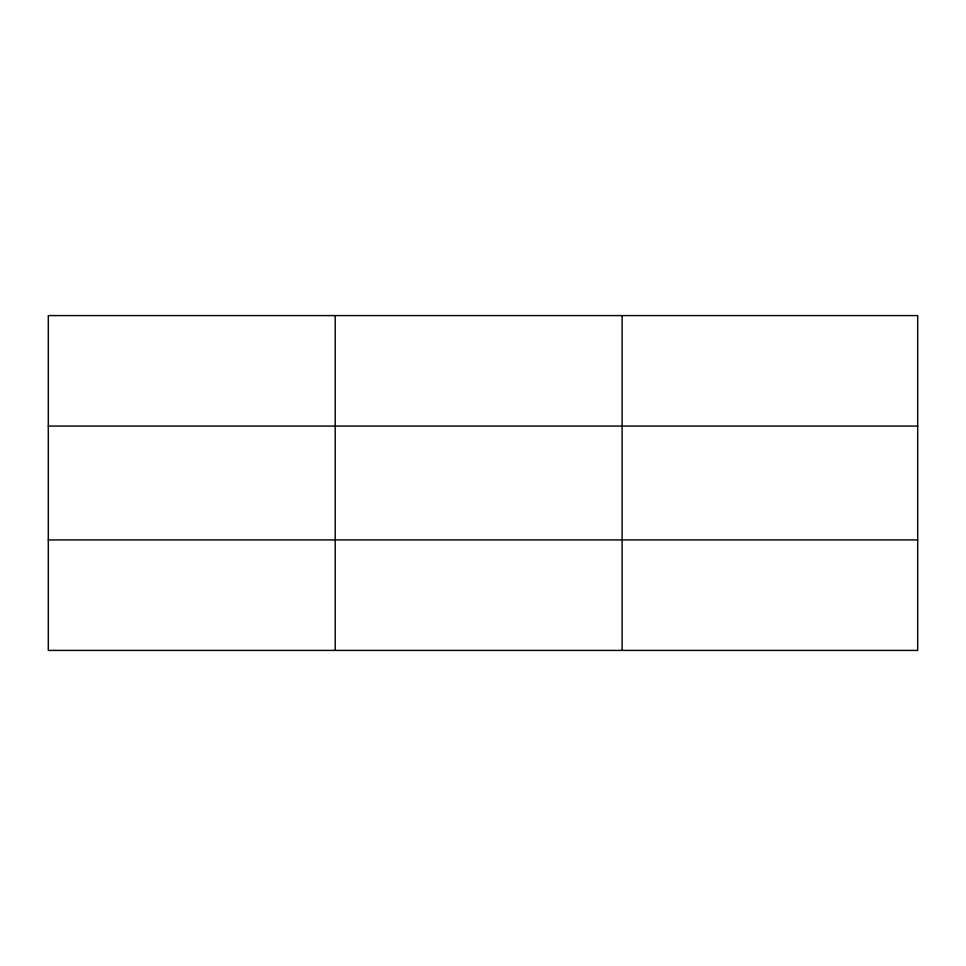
<?xml version="1.0" encoding="UTF-8"?>
<svg xmlns="http://www.w3.org/2000/svg" width="966" height="966" viewBox="0 0 966 966"><rect width="100%" height="100%" fill="white"/><g stroke="black" fill="none" stroke-linecap="round" stroke-linejoin="round"><path stroke-width="1.45" d="M335.202 315.58L335.202 650.42M622.104 315.58L622.104 650.42M917.7 426.078L917.7 315.58L48.3 315.58L48.3 650.42L917.7 650.42L917.7 426.078L48.3 426.078M48.3 539.922L917.7 539.922"/></g></svg>
